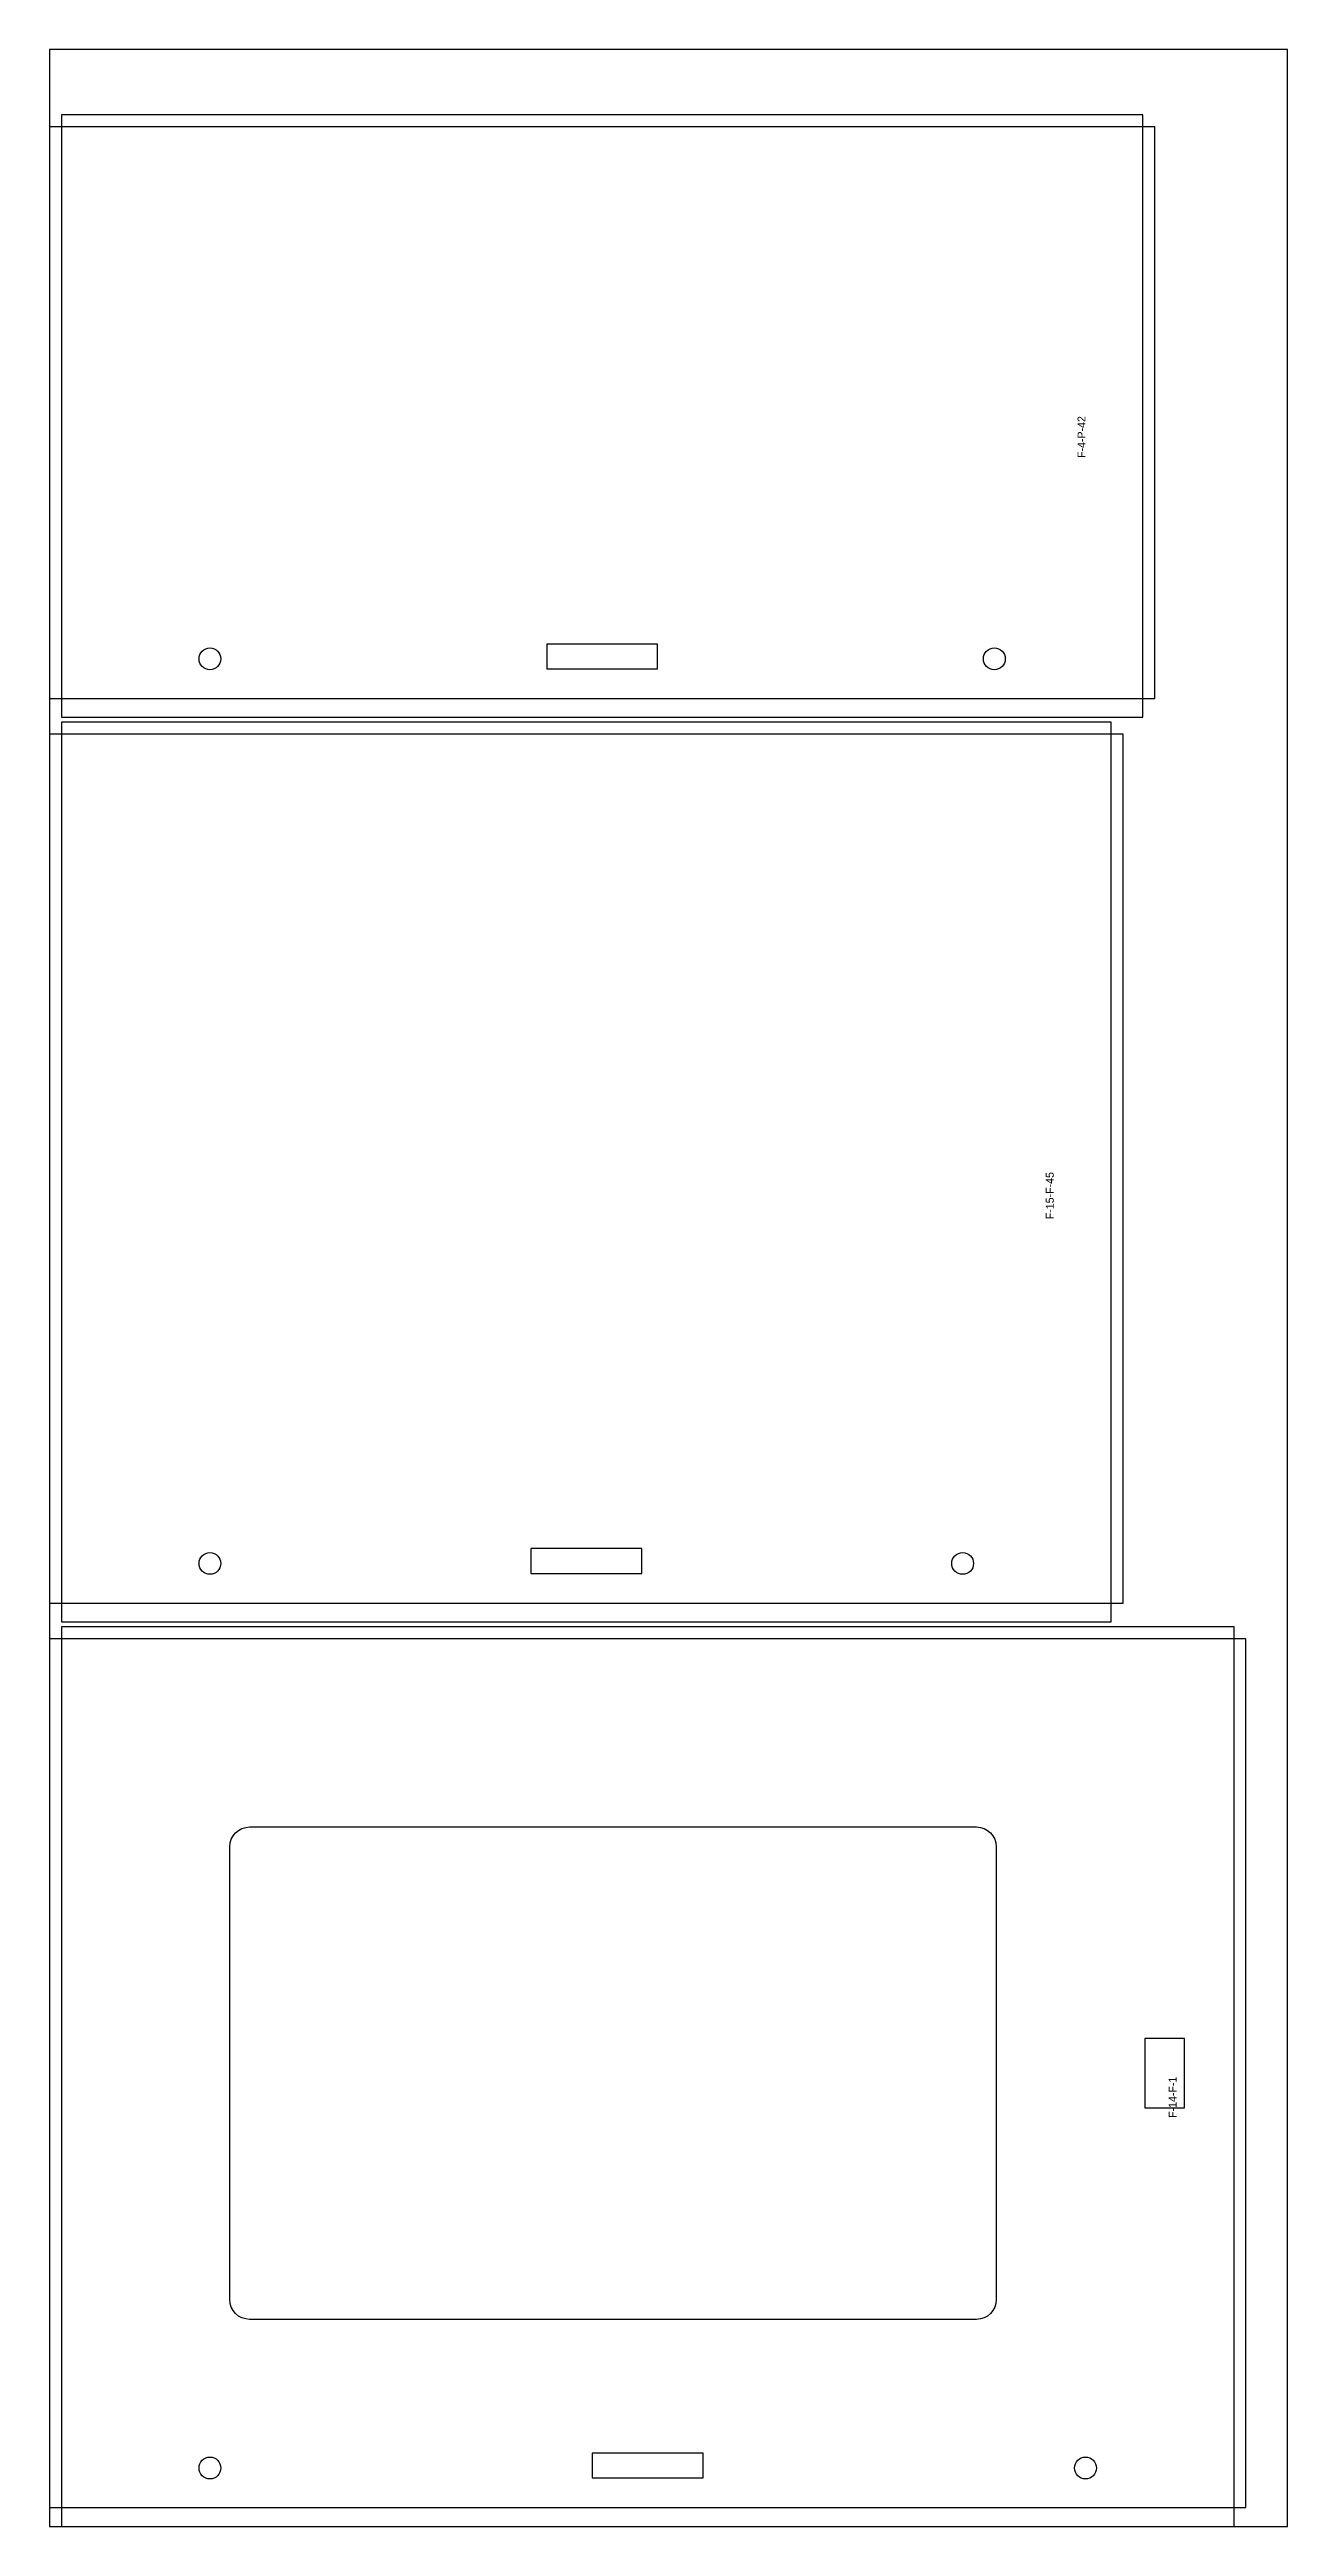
# Model space of a CAD drawing. Header units: metres. Extents: x 0 to 1250, y 0 to 2500.
import ezdxf
from ezdxf.enums import TextEntityAlignment as Align

# ---------------------------------------------------------------- set-up
doc = ezdxf.new("R2010")
doc.units = ezdxf.units.M
for name, color, linetype in [('BIN', 2, 'Continuous'), ('CUT', 4, 'Continuous'), ('DIMENSIONS', 1, 'Continuous')]:
    doc.layers.add(name, color=color, linetype=linetype)

msp = doc.modelspace()

# ---------------------------------------------------------------- linework, layer by layer
at = {"layer": 'BIN'}
msp.add_lwpolyline([(0, 0), (1250, 0), (1250, 2500), (0, 2500), (0, 0)], dxfattribs=at)
at = {"layer": 'CUT'}
for points in [[(1104, 1826), (1104, 2434), (12, 2434), (12, 1826), (1104, 1826)], [(1116, 1845), (1116, 2422), (0, 2422), (0, 1845), (1116, 1845)], [(614, 1875), (614, 1900), (502, 1900), (502, 1875), (614, 1875)], [(1084, 932), (1084, 1809), (0, 1809), (0, 932), (1084, 932)], [(1072, 913), (1072, 1821), (12, 1821), (12, 913), (1072, 913)], [(598, 962), (598, 987), (486, 987), (486, 962), (598, 962)], [(1196, 0), (1196, 908), (12, 908), (12, 0), (1196, 0)], [(1208, 19), (1208, 896), (0, 896), (0, 19), (1208, 19)], [(182, 229), (182, 686), (182.4, 689.9), (183.5, 693.7), (185.4, 697.1), (187.9, 700.1), (190.9, 702.6), (194.3, 704.5), (198.1, 705.6), (202, 706), (936, 706), (939.9, 705.6), (943.7, 704.5), (947.1, 702.6), (950.1, 700.1), (952.6, 697.1), (954.5, 693.7), (955.6, 689.9), (956, 686), (956, 229), (955.6, 225.1), (954.5, 221.3), (952.6, 217.9), (950.1, 214.9), (947.1, 212.4), (943.7, 210.5), (939.9, 209.4), (936, 209), (202, 209), (198.1, 209.4), (194.3, 210.5), (190.9, 212.4), (187.9, 214.9), (185.4, 217.9), (183.5, 221.3), (182.4, 225.1), (182, 229)], [(1146, 422.5), (1146, 492.5), (1106, 492.5), (1106, 422.5), (1146, 422.5)], [(660, 49), (660, 74), (548, 74), (548, 49), (660, 49)]]:
    msp.add_lwpolyline(points, dxfattribs=at)
for centre in [(162, 1885), (954, 1885), (162, 972), (922, 972), (162, 59), (1046, 59)]:
    msp.add_circle(centre, 11, dxfattribs=at)

# ---------------------------------------------------------------- texts
at = {"layer": 'DIMENSIONS'}
for s, p in [('F-4-P-42', (1042, 2130)), ('F-15-F-45', (1010, 1367)), ('F-14-F-1', (1134, 454))]:
    msp.add_text(s, height=8, rotation=90, dxfattribs=at).set_placement(p, align=Align.MIDDLE_RIGHT)

doc.saveas('drawing.dxf')
